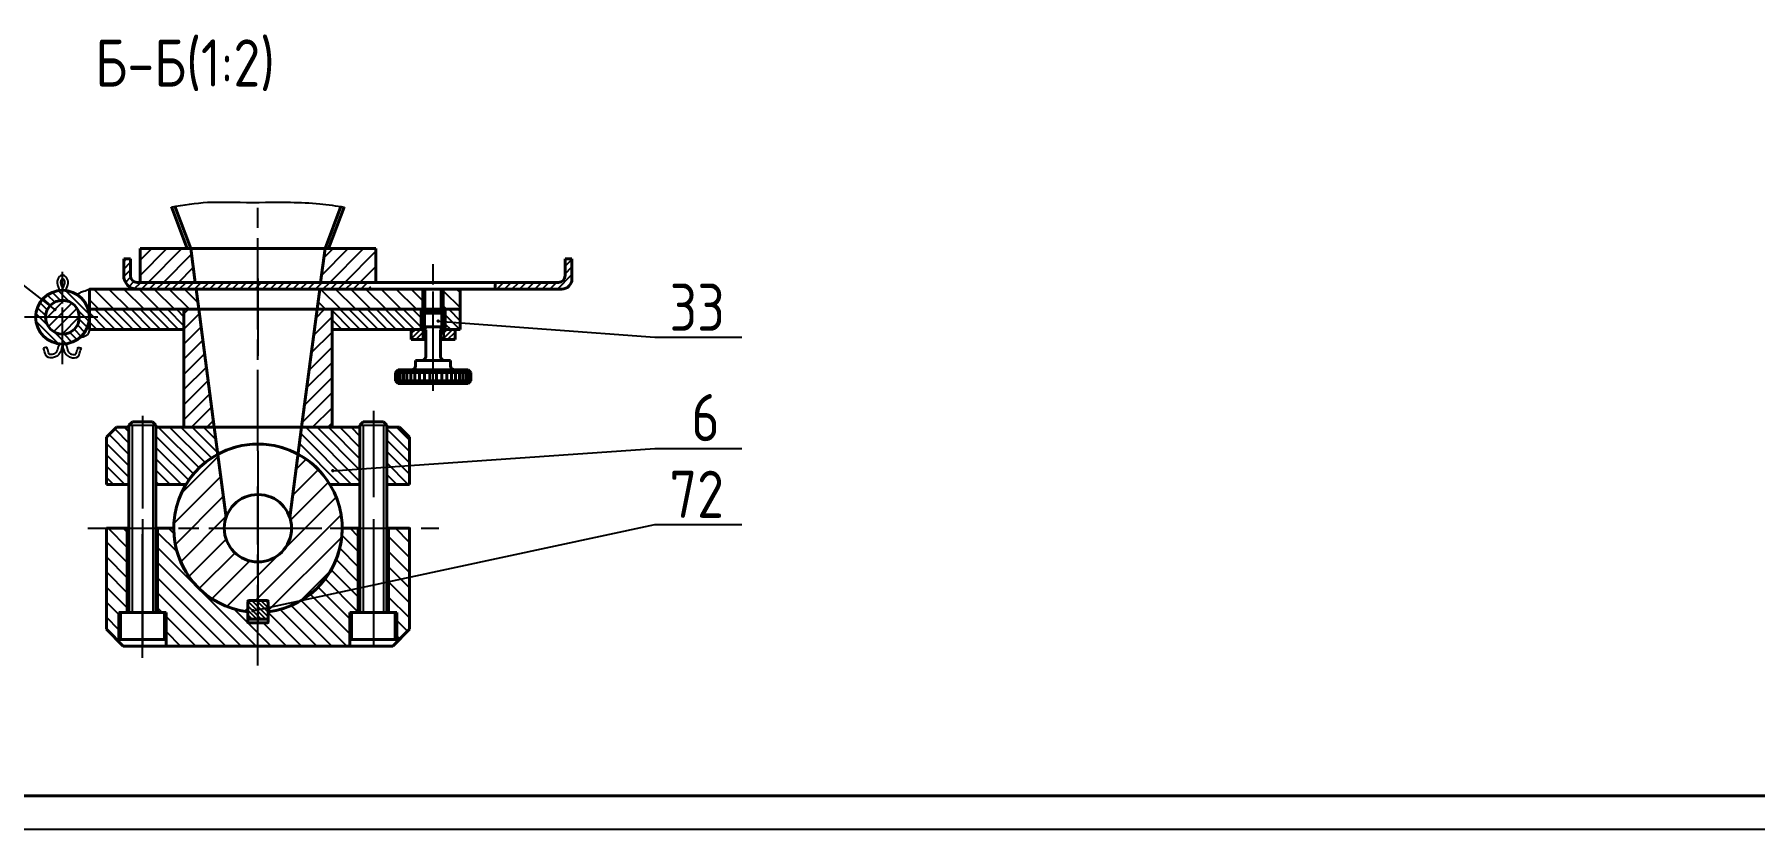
# Model space of a CAD drawing. Header units: millimetres. Extents: x -80 to 1055, y -404 to 589.
# Drawn here: x 121 to 376.3, y -5.1 to 112.9 of the extents above; entities that cross this region are included whole.
import ezdxf

# ---------------------------------------------------------------- set-up
doc = ezdxf.new("R2010")
doc.units = ezdxf.units.MM
for name, pattern in [('AM_ISO08W050', [18, 12, -1.5, 3, -1.5]), ('AM_ISO08W050x2', [9, 6, -0.75, 1.5, -0.75]), ('CENTER2', [28.575, 19.05, -3.175, 3.175, -3.175])]:
    doc.linetypes.add(name, pattern=pattern)
doc.layers.add('AM_7', color=5, linetype='AM_ISO08W050', lineweight=25)
doc.layers.add('ASHADE', color=7, linetype='Continuous', lineweight=40)
doc.layers.add('TIN', color=164, linetype='Continuous')
doc.layers.add('Слой4', color=94, linetype='CENTER2')
doc.styles.add('ROMANC', font='romanc.shx', dxfattribs={"width": 0.75, "oblique": 15})
doc.styles.get("Standard").update_dxf_attribs({"font": 'romanc.shx', "width": 0.8})
doc.dimstyles.new('Масш.0.5', dxfattribs={"dimtxt": 3.5, "dimasz": 4, "dimexe": 1.25, "dimexo": 0.0625, "dimgap": 1, "dimtad": 1, "dimtoh": 1, "dimdec": 0, "dimlfac": 2, "dimzin": 0, "dimdsep": 46, "dimtxsty": 'ROMANC', "dimcen": -0.09, "dimadec": 1, "dimazin": 0, "dimtfac": 1, "dimtdec": 0, "dimtmove": 0, "dimatfit": 3, "dimfxl": 1, "dimtolj": 1, "dimtzin": 0, "dimarcsym": 0})
pattern_1 = [(135, (-15985.7068, 342.6531), (-1.12253202, -1.12253202), [])]

msp = doc.modelspace()

# ---------------------------------------------------------------- hatches: boundary and pattern name
at = {"layer": 'TIN'}
h = msp.add_hatch(dxfattribs=at)
h.set_pattern_fill('ANSI31', color=256, scale=0.25, style=0)
h.set_pattern_definition([(45, (-14333.3168, 734.39975), (-0.561266008, 0.561266008), [])])
h.paths.add_polyline_path([(154.15, 76.09), (136.22, 76.09, -0.414214), (135.22, 77.09), (135.22, 79.57), (134.22, 79.57), (134.22, 77.09, 0.414214), (136.22, 75.09), (154.15, 75.09)])
h.paths.add_polyline_path([(170.82, 76.09), (168.17, 76.09), (154.15, 76.09), (154.15, 75.09), (168.42, 75.09), (170.95, 75.09)])
h.paths.add_polyline_path([(200.76, 76.59), (200.76, 79.57), (199.76, 79.57), (199.76, 77.09, -0.414214), (198.76, 76.09), (189.43, 76.09), (189.3, 75.09), (199.26, 75.09, 0.414214)])
h = msp.add_hatch(dxfattribs=at)
h.set_pattern_fill('ANSI31', color=256, scale=0.5, style=0)
h.set_pattern_definition([(45, (-14333.3168, 734.3998), (-1.12253202, 1.12253202), [])])
h.paths.add_polyline_path([(139.59, 81.09), (136.65, 81.09), (136.65, 76.09), (144.84, 76.09), (144.18, 81.09)])
h.paths.add_polyline_path([(164.11, 81.09), (163.45, 76.09), (168.42, 76.09), (171.65, 76.09), (171.65, 81.09)])
h = msp.add_hatch(dxfattribs=at)
h.set_pattern_fill('ANSI31', color=256, scale=0.25, angle=90, style=0)
h.set_pattern_definition([(135, (-14343.3168, 734.39975), (-0.561266008, -0.561266008), [])])
h.paths.add_polyline_path([(125.13, 74.92), (125.13, 73.42, -0.414214), (127.63, 70.92), (129.13, 70.92, 0.414214)])
h.paths.add_polyline_path([(125.13, 73.42), (125.13, 74.92, 0.414214), (121.13, 70.92), (122.63, 70.92, -0.414214)])
h.paths.add_polyline_path([(125.13, 66.92), (125.13, 68.42, -0.414214), (122.63, 70.92), (121.13, 70.92, 0.414214)])
h.paths.add_polyline_path([(129.13, 70.92), (127.63, 70.92, -0.414214), (125.13, 68.42), (125.13, 66.92, 0.414214)])
h = msp.add_hatch(dxfattribs=at)
h.set_pattern_fill('ANSI31', color=256, scale=0.5, angle=90, style=0)
h.set_pattern_definition(pattern_1)
h.paths.add_polyline_path([(178.56, 72.09), (178.56, 75.09), (163.32, 75.09), (162.92, 72.09)])
h.paths.add_polyline_path([(145.37, 72.09), (144.97, 75.09), (129.4, 75.09), (129.13, 75.09), (129.13, 72.09)])
h.paths.add_polyline_path([(178.94, 75.09), (178.56, 75.09), (178.56, 72.09), (178.94, 72.09)])
h.paths.add_polyline_path([(181.76, 75.09), (181.37, 75.09), (181.37, 72.09), (181.76, 72.09)])
h = msp.add_hatch(dxfattribs=at)
h.set_pattern_fill('ANSI31', color=256, scale=0.5, angle=90, style=0)
h.set_pattern_definition(pattern_1)
h.paths.add_polyline_path([(184.16, 75.09), (181.76, 75.09), (181.76, 72.09), (184.16, 72.09)])
h = msp.add_hatch(dxfattribs=at)
h.set_pattern_fill('ANSI31', color=256, scale=0.35, angle=180, style=0)
h.set_pattern_definition([(225, (-15619.0611, -3931.5649), (0.78577241, -0.78577241), [])])
h.paths.add_polyline_path([(125.13, 73.42), (125.13, 70.92), (122.63, 70.92, -0.414214)])
h.paths.add_polyline_path([(125.13, 70.92), (125.13, 73.42, -0.414214), (127.63, 70.92)])
h.paths.add_polyline_path([(127.63, 70.92, -0.414214), (125.13, 68.42), (125.13, 70.92)])
h.paths.add_polyline_path([(125.13, 70.92), (125.13, 68.42, -0.414214), (122.63, 70.92)])
h = msp.add_hatch(dxfattribs=at)
h.set_pattern_fill('ANSI31', color=256, scale=0.3, angle=90, style=0)
h.set_pattern_definition([(135, (-13391.3105, 135.0692), (-0.67351921, -0.67351921), [])])
h.paths.add_polyline_path([(165.15, 72.09), (165.15, 69.09), (178.36, 69.09), (178.36, 72.09)])
h.paths.add_polyline_path([(142.91, 69.09), (143.15, 69.09), (143.15, 72.09), (129.4, 72.09), (129.38, 72.09), (129.13, 72.09), (129.13, 69.09)])
h.paths.add_polyline_path([(181.96, 72.09), (181.96, 69.09), (184.16, 69.09), (184.16, 72.09)])
h = msp.add_hatch(dxfattribs=at)
h.set_pattern_fill('ANSI31', color=256, scale=0.5, style=0)
h.set_pattern_definition([(45, (-12884.8961, 778.6533), (-1.12253202, 1.12253202), [])])
h.paths.add_polyline_path([(160.63, 54.59), (165.15, 54.59), (165.15, 72.09), (162.92, 72.09)])
h.paths.add_polyline_path([(145.37, 72.09), (143.15, 72.09), (143.15, 54.59), (147.66, 54.59)])
h = msp.add_hatch(dxfattribs=at)
h.set_pattern_fill('ANSI31', color=256, scale=0.175, style=0)
h.set_pattern_definition([(45, (-15985.7068, 342.6531), (-0.392886205, 0.392886205), [])])
h.paths.add_polyline_path([(183.41, 69.09), (181.76, 69.09), (181.76, 67.59), (183.41, 67.59)])
h.paths.add_polyline_path([(181.76, 69.09), (181.37, 68.7), (181.37, 67.97), (181.76, 67.59)])
h.paths.add_polyline_path([(178.56, 67.59), (178.94, 67.97), (178.94, 68.7), (178.56, 69.09)])
h.paths.add_polyline_path([(178.56, 69.09), (176.91, 69.09), (176.91, 67.59), (178.56, 67.59)])
h = msp.add_hatch(dxfattribs=at)
h.set_pattern_fill('ANSI31', color=256, scale=0.375, angle=90, style=0)
h.set_pattern_definition([(135, (-13391.3105, 135.0692), (-0.84189901, -0.84189901), [])])
h.paths.add_polyline_path([(169.29, 54.59), (167.65, 54.59), (160.63, 54.59), (160.11, 50.58, -0.132472), (164.82, 46.09), (169.29, 46.09)])
h.paths.add_polyline_path([(147.66, 54.59), (143.15, 54.59), (139, 54.59), (139, 46.09), (143.47, 46.09, -0.132472), (148.18, 50.58)])
h.paths.add_polyline_path([(176.65, 53.09), (175.15, 54.59), (173.29, 54.59), (173.29, 46.09), (176.65, 46.09), (176.65, 47.09)])
h.paths.add_polyline_path([(135, 54.59), (133.75, 54.59), (133.15, 54.59), (131.65, 53.09), (131.65, 46.09), (135, 46.09)])
h = msp.add_hatch(dxfattribs=at)
h.set_pattern_fill('ANSI31', color=256, scale=0.75, style=0)
h.set_pattern_definition([(45, (-15785.997, -4302.8222), (-1.68379802, 1.68379802), [])])
h.paths.add_polyline_path([(160.11, 50.58), (158.88, 41.2, -0.082236), (159.15, 39.59), (166.65, 39.59, 0.275056)])
h.paths.add_polyline_path([(166.65, 39.59), (159.15, 39.59, -0.414214), (154.15, 34.59), (154.15, 28.85), (155.52, 28.85, -0.414214), (155.65, 28.72), (155.65, 27.18, 0.379405)])
h.paths.add_polyline_path([(154.15, 34.59, -0.414214), (149.15, 39.59), (141.65, 39.59, 0.379405), (152.65, 27.18), (152.65, 28.72, -0.414214), (152.77, 28.85), (154.15, 28.85)])
h.paths.add_polyline_path([(148.18, 50.58, 0.275056), (141.65, 39.59), (149.15, 39.59, -0.082236), (149.41, 41.2)])
h = msp.add_hatch(dxfattribs=at)
h.set_pattern_fill('ANSI31', color=256, scale=0.5, angle=90, style=0)
h.set_pattern_definition([(135, (-13391.3105, 135.0692), (-1.12253202, -1.12253202), [])])
h.paths.add_polyline_path([(167.79, 27.09), (169.04, 27.09), (169.04, 39.59), (166.65, 39.59, -0.379405), (155.65, 27.18), (155.65, 25.65, -0.414214), (155.52, 25.53), (154.15, 25.53), (154.15, 22.09), (167.79, 22.09)])
h.paths.add_polyline_path([(141.65, 39.59), (139.25, 39.59), (139.25, 27.09), (140.5, 27.09), (140.5, 22.09), (154.15, 22.09), (154.15, 25.53), (152.77, 25.53, -0.414214), (152.65, 25.65), (152.65, 27.18, -0.379405)])
h.paths.add_polyline_path([(134.75, 39.59), (131.65, 39.59), (131.65, 24.59), (133.5, 22.73), (133.5, 27.09), (134.75, 27.09)])
h.paths.add_polyline_path([(173.54, 27.09), (174.79, 27.09), (174.79, 22.73), (176.65, 24.59), (176.65, 39.59), (173.54, 39.59)])
h = msp.add_hatch(dxfattribs=at)
h.set_pattern_fill('ANSI31', color=256, scale=0.15, angle=90, style=0)
h.set_pattern_definition([(135, (-15785.99694, -4302.8222), (-0.336759605, -0.336759605), [])])
h.paths.add_polyline_path([(154.15, 28.85), (152.77, 28.85, 0.414214), (152.65, 28.72), (152.65, 27.19), (152.65, 26.11), (154.15, 26.11)])
h.paths.add_polyline_path([(155.65, 28.72, 0.414214), (155.52, 28.85), (154.15, 28.85), (154.15, 26.11), (155.65, 26.11), (155.65, 27.19)])

# ---------------------------------------------------------------- linework, layer by layer
at = {"layer": 'AM_7'}
for p, q in [((154.15, 70.66), (154.15, 87.97)), ((180.16, 62.27), (180.16, 78.83)), ((154.15, 51.1), (154.15, 75.03)), ((180.16, 59.99), (180.16, 74.74)), ((130.4, 70.92), (119.48, 70.92)), ((130.4, 70.92), (119.48, 70.92)), ((154.15, 19.19), (154.15, 45.78)), ((128.87, 39.59), (180.98, 39.59)), ((141.65, 39.59), (140.32, 39.59)), ((169.29, 39.59), (166.65, 39.59))]:
    msp.add_line(p, q, dxfattribs=at)
at = {"layer": 'AM_7', "linetype": 'AM_ISO08W050x2'}
for p, q in [((125.13, 63.95), (125.13, 77.67)), ((125.13, 66.37), (125.13, 75.98))]:
    msp.add_line(p, q, dxfattribs=at)
at = {"layer": 'ASHADE'}
for p, q in [((143.65, 81.09), (141.31, 87.31)), ((144.18, 81.09), (141.82, 87.39)), ((164.11, 81.09), (166.46, 87.34)), ((164.64, 81.09), (166.96, 87.26)), ((134.22, 79.57), (134.22, 77.09)), ((135.22, 79.57), (134.22, 79.57)), ((135.22, 79.57), (135.22, 77.09)), ((136.64, 81.09), (136.64, 76.09)), ((136.64, 81.09), (171.65, 81.09)), ((136.65, 81.09), (136.65, 76.09)), ((139.59, 81.09), (171.65, 81.09)), ((144.84, 76.09), (144.18, 81.09)), ((144.84, 76.09), (144.18, 81.09)), ((163.45, 76.09), (164.11, 81.09)), ((171.65, 81.09), (171.65, 76.09)), ((199.76, 79.57), (199.76, 77.09)), ((199.76, 79.57), (200.76, 79.57)), ((200.76, 79.57), (200.76, 76.59)), ((129.13, 75.09), (129.13, 69.09)), ((184.16, 75.09), (129.13, 75.09)), ((180.13, 75.09), (129.38, 75.09)), ((129.4, 75.09), (168.42, 75.09)), ((136.22, 76.09), (168.42, 76.09)), ((145.37, 72.09), (144.97, 75.09)), ((162.92, 72.09), (163.32, 75.09)), ((168.17, 76.09), (198.76, 76.09)), ((178.94, 72.09), (178.94, 75.09)), ((181.37, 72.09), (181.37, 75.09)), ((182.16, 75.09), (199.26, 75.09)), ((184.16, 75.09), (184.16, 72.09)), ((189.43, 76.09), (189.3, 75.09)), ((184.16, 72.09), (129.13, 72.09)), ((129.13, 72.09), (129.13, 69.09)), ((184.12, 72.09), (129.13, 72.09)), ((184.16, 72.09), (129.13, 72.09)), ((180.13, 72.09), (129.38, 72.09)), ((181.76, 72.09), (129.4, 72.09)), ((136.65, 72.09), (171.65, 72.09)), ((143.15, 72.09), (165.15, 72.09)), ((143.15, 54.59), (143.15, 72.09)), ((147.66, 54.59), (145.37, 72.09)), ((160.63, 54.59), (162.92, 72.09)), ((165.15, 54.59), (165.15, 72.09)), ((178.16, 72.09), (166.65, 72.09)), ((167.65, 72.09), (176.65, 72.09)), ((178.36, 72.09), (178.36, 69.09)), ((178.56, 71.53), (178.94, 71.89)), ((178.56, 71.53), (181.76, 71.53)), ((178.56, 71.53), (178.56, 69.49)), ((178.94, 71.89), (181.37, 71.89)), ((181.76, 71.53), (181.37, 71.89)), ((184.16, 72.09), (181.76, 72.09)), ((181.76, 71.53), (181.76, 69.49)), ((181.96, 72.09), (181.96, 69.09)), ((184.16, 72.09), (184.16, 69.09)), ((142.91, 69.09), (129.13, 69.09)), ((141.65, 69.09), (129.38, 69.09)), ((141.65, 69.09), (143.15, 69.09)), ((143.15, 69.09), (141.65, 69.09)), ((166.65, 69.09), (165.15, 69.09)), ((165.15, 69.09), (166.65, 69.09)), ((165.15, 69.09), (178.99, 69.09)), ((178.99, 69.09), (165.77, 69.09)), ((176.91, 69.09), (176.91, 67.59)), ((178.56, 69.49), (179.07, 69.02)), ((178.56, 69.49), (181.76, 69.49)), ((178.56, 69.09), (178.94, 68.7)), ((179.07, 69.02), (179.07, 65.09)), ((181.76, 69.49), (181.25, 69.02)), ((181.25, 69.02), (181.25, 65.04)), ((184.16, 69.09), (181.32, 69.09)), ((181.32, 69.09), (181.76, 69.09)), ((181.76, 69.09), (181.37, 68.7)), ((181.76, 69.09), (184.16, 69.09)), ((183.41, 69.09), (183.41, 67.59)), ((176.91, 67.59), (179.07, 67.59)), ((178.56, 67.59), (178.94, 67.97)), ((178.94, 68.7), (178.94, 67.97)), ((178.94, 68.7), (179.07, 68.7)), ((178.94, 67.97), (179.07, 67.97)), ((181.25, 68.7), (181.37, 68.7)), ((181.25, 67.97), (181.37, 67.97)), ((183.41, 67.59), (181.25, 67.59)), ((181.37, 68.7), (181.37, 67.97)), ((181.76, 67.59), (181.37, 67.97)), ((177.56, 64.49), (182.36, 64.49)), ((177.56, 63.69), (177.56, 64.49)), ((182.76, 64.49), (182.36, 64.49)), ((182.76, 63.69), (182.76, 64.49)), ((174.95, 63.09), (174.55, 62.69)), ((174.55, 62.69), (174.55, 61.49)), ((174.55, 62.69), (185.76, 62.69)), ((174.55, 61.49), (174.95, 61.09)), ((174.55, 61.49), (185.76, 61.49)), ((174.86, 62.69), (174.86, 61.49)), ((185.36, 63.09), (174.95, 63.09)), ((175.26, 62.69), (175.26, 61.49)), ((175.77, 62.69), (175.77, 61.49)), ((176.26, 62.69), (176.26, 61.49)), ((176.84, 62.69), (176.84, 61.49)), ((177.44, 62.69), (177.44, 61.49)), ((178.11, 62.69), (178.11, 61.49)), ((178.88, 62.69), (178.88, 61.49)), ((179.67, 62.69), (179.67, 61.49)), ((180.65, 62.69), (180.65, 61.49)), ((181.43, 62.69), (181.43, 61.49)), ((182.21, 62.69), (182.21, 61.49)), ((182.88, 62.69), (182.88, 61.49)), ((185.36, 63.09), (183.36, 63.09)), ((183.48, 62.69), (183.48, 61.49)), ((184.06, 62.69), (184.06, 61.49)), ((184.55, 62.69), (184.55, 61.49)), ((185.06, 62.69), (185.06, 61.49)), ((185.36, 63.09), (185.76, 62.69)), ((185.76, 61.49), (185.36, 61.09)), ((185.46, 62.69), (185.46, 61.49)), ((185.76, 62.69), (185.76, 61.49)), ((174.95, 61.09), (185.36, 61.09)), ((131.65, 53.09), (133.15, 54.59)), ((135, 54.59), (133.15, 54.59)), ((133.75, 54.59), (135, 54.59)), ((135.5, 55.39), (135, 54.89)), ((135, 54.89), (135, 27.09)), ((135.5, 55.39), (137, 55.39)), ((137, 55.39), (138.5, 55.39)), ((138.5, 55.39), (139, 54.89)), ((139, 54.89), (139, 27.09)), ((139, 54.59), (168.04, 54.59)), ((140.65, 54.59), (139, 54.59)), ((143.15, 54.59), (165.15, 54.59)), ((149.41, 41.2), (147.66, 54.59)), ((158.88, 41.2), (160.63, 54.59)), ((167.65, 54.59), (169.29, 54.59)), ((169.79, 55.39), (169.29, 54.89)), ((169.29, 54.89), (169.29, 27.09)), ((169.79, 55.39), (171.29, 55.39)), ((171.29, 55.39), (172.79, 55.39)), ((173.29, 54.89), (172.79, 55.39)), ((173.29, 54.89), (173.29, 27.09)), ((173.29, 54.59), (175.15, 54.59)), ((176.65, 53.09), (175.15, 54.59)), ((131.65, 46.09), (131.65, 53.09)), ((176.65, 47.09), (176.65, 53.09)), ((131.65, 47.09), (131.65, 46.09)), ((131.65, 46.09), (135, 46.09)), ((131.65, 46.09), (135, 46.09)), ((139, 46.09), (143.47, 46.09)), ((169.29, 46.09), (164.82, 46.09)), ((176.65, 46.09), (173.29, 46.09)), ((176.65, 47.09), (176.65, 46.09)), ((133.32, 39.59), (131.65, 39.59)), ((131.65, 39.59), (131.65, 25.76)), ((131.65, 39.59), (131.65, 24.59)), ((131.65, 39.59), (135, 39.59)), ((134.75, 39.59), (134.75, 27.09)), ((139, 39.59), (141.65, 39.59)), ((141.65, 39.59), (139, 39.59)), ((139.25, 39.59), (139.25, 27.09)), ((166.65, 39.59), (169.29, 39.59)), ((169.29, 39.59), (166.65, 39.59)), ((169.04, 39.59), (169.04, 27.09)), ((173.29, 39.59), (176.65, 39.59)), ((173.54, 39.59), (173.54, 27.09)), ((176.65, 39.59), (176.65, 24.59)), ((152.65, 28.72), (152.65, 27.19)), ((154.15, 28.85), (152.77, 28.85)), ((154.15, 28.85), (155.52, 28.85)), ((155.65, 28.72), (155.65, 27.19)), ((133.5, 22.73), (133.5, 27.09)), ((140.5, 27.09), (133.5, 27.09)), ((133.75, 27.09), (133.75, 23.09)), ((140.25, 23.09), (140.25, 27.09)), ((140.5, 22.09), (140.5, 27.09)), ((152.65, 25.65), (152.65, 27.19)), ((154.15, 26.11), (152.65, 26.11)), ((154.15, 26.11), (155.65, 26.11)), ((155.65, 25.65), (155.65, 27.19)), ((167.79, 22.09), (167.79, 27.09)), ((167.79, 22.09), (167.79, 27.09)), ((167.79, 27.09), (174.79, 27.09)), ((168.04, 23.09), (168.04, 27.09)), ((174.54, 27.09), (174.54, 23.09)), ((174.79, 22.73), (174.79, 27.09)), ((131.65, 24.59), (134.15, 22.09)), ((140.25, 23.09), (133.75, 23.09)), ((154.15, 25.53), (152.77, 25.53)), ((154.15, 25.53), (155.52, 25.53)), ((168.04, 23.09), (174.54, 23.09)), ((176.65, 24.59), (174.15, 22.09)), ((134.15, 22.09), (174.15, 22.09))]:
    msp.add_line(p, q, dxfattribs=at)
at = {"layer": 'ASHADE', "lineweight": 40}
msp.add_line((828.02, -0.15), (13.02, -0.15), dxfattribs=at)
at = {"layer": 'ASHADE'}
for centre, radius in [((125.13, 70.92), 4), ((125.13, 70.92), 4), ((125.13, 70.92), 2.5), ((125.13, 70.92), 2.5), ((154.15, 39.59), 5)]:
    msp.add_circle(centre, radius, dxfattribs=at)
for centre, radius, start, end in [((136.22, 77.09), 2, 180, 270), ((136.22, 77.09), 1, 180, 270), ((198.76, 77.09), 1, 270, 0), ((199.26, 76.59), 1.5, 270, 0), ((178.47, 65.09), 0.6, 270, 360), ((181.85, 65.09), 0.6, 180, 270), ((176.96, 63.69), 0.6, 270, 0), ((183.36, 63.69), 0.6, 180, 270), ((154.15, 39.59), 12.5, 276.8921, 263.1079), ((154.15, 39.59), 12.5, 31.3323, 148.6677), ((154.15, 39.59), 12.5, 180, 263.1079), ((154.15, 39.59), 12.5, 276.8921, 0), ((152.77, 28.72), 0.125, 90, 180), ((155.52, 28.72), 0.125, 0, 90), ((152.77, 25.65), 0.125, 180, 270), ((155.52, 25.65), 0.125, 270, 0)]:
    msp.add_arc(centre, radius, start, end, dxfattribs=at)
at = {"layer": 'TIN'}
for p, q in [((178.56, 72.09), (178.56, 75.09)), ((181.76, 72.09), (181.76, 75.09)), ((178.94, 71.89), (178.94, 69.49)), ((178.94, 71.53), (178.94, 69.14)), ((181.37, 71.89), (181.37, 69.14)), ((178.56, 69.49), (178.56, 67.59)), ((181.76, 69.49), (181.76, 67.59)), ((122.79, 66.47), (122.32, 66.31)), ((127.46, 66.47), (127.93, 66.31)), ((213.07, 67.93), (225.97, 67.93)), ((135, 54.89), (139, 54.89)), ((135.48, 54.89), (135.48, 27.09)), ((138.52, 54.89), (138.52, 27.09)), ((169.29, 54.89), (173.29, 54.89)), ((169.77, 54.89), (169.77, 27.09)), ((172.81, 54.89), (172.81, 27.09)), ((154.15, 51.1), (154.15, 25.46)), ((213.07, 51.44), (225.97, 51.44)), ((154.15, 39.59), (163.61, 39.59)), ((213.07, 40.16), (225.97, 40.16)), ((833.02, -5.15), (-6.98, -5.15))]:
    msp.add_line(p, q, dxfattribs=at)
for points in [[(141.31, 87.31), (146.68, 87.97), (151.52, 87.97), (159, 87.97), (163.34, 87.76), (166.96, 87.26)], [(125.57, 74.9), (125.96, 75.98), (125.72, 76.81), (125.04, 77.14), (124.45, 76.57), (124.35, 75.94), (124.48, 75.43), (124.76, 74.91)], [(129.13, 75.09), (128.27, 74.72), (127.68, 74.49), (127.34, 74.26)], [(129.13, 69.09), (128.9, 68.42), (128.61, 68.14), (127.71, 67.87)], [(125.13, 66.92), (124.93, 65.99), (124.57, 65.38), (123.93, 64.96), (122.81, 65.07), (122.53, 65.68), (122.32, 66.31)], [(125.13, 66.92), (125.32, 65.99), (125.68, 65.38), (126.33, 64.96), (127.44, 65.07), (127.72, 65.68), (127.93, 66.31)]]:
    msp.add_spline(points, degree=3, dxfattribs=at)
for points, knots in [([(125.11, 76.64), (125.1, 76.64), (125.07, 76.62), (125.01, 76.56), (124.98, 76.51), (124.91, 76.4), (124.89, 76.34), (124.85, 76.22), (124.85, 76.16), (124.84, 75.96), (124.87, 75.82), (124.97, 75.56), (125.02, 75.44), (125.12, 75.28), (125.14, 75.24), (125.17, 75.2)], [2.922013, 2.922013, 2.922013, 2.922013, 3.181734, 3.181734, 3.441455, 3.441455, 3.75163, 3.75163, 4.061806, 4.061806, 4.678235, 4.678235, 5.161155, 5.161155, 5.299675, 5.299675, 5.299675, 5.299675]), ([(125.17, 75.2), (125.24, 75.33), (125.3, 75.46), (125.42, 75.74), (125.46, 75.88), (125.47, 76.15), (125.45, 76.28), (125.38, 76.43), (125.35, 76.48), (125.26, 76.56), (125.21, 76.6), (125.14, 76.63), (125.12, 76.64), (125.11, 76.64)], [0.077794, 0.077794, 0.077794, 0.077794, 0.527661, 0.527661, 1.150282, 1.150282, 1.772903, 1.772903, 2.087336, 2.087336, 2.401769, 2.401769, 2.62163, 2.62163, 2.62163, 2.62163]), ([(124.71, 67.07), (124.53, 66.58), (124.42, 66.37), (124.37, 66.01), (124.26, 65.8), (124.18, 65.68), (124.18, 65.68), (124.16, 65.65), (124.14, 65.64), (124.13, 65.62), (124.13, 65.62), (124.11, 65.59), (124.09, 65.58), (124.01, 65.52), (123.9, 65.48), (123.65, 65.4), (123.52, 65.38), (123.32, 65.38), (123.25, 65.39), (123.19, 65.41), (123.18, 65.41), (123.17, 65.42), (123.17, 65.42), (123.15, 65.44), (123.13, 65.47), (123.08, 65.59), (123.04, 65.71), (122.96, 65.99), (122.92, 66.12), (122.85, 66.32), (122.82, 66.4), (122.79, 66.47)], [0, 0, 0, 0, 0.6233, 0.6233, 0.983988, 0.983988, 1.325491, 1.325491, 1.666994, 1.666994, 1.84715, 1.84715, 2.027305, 2.027305, 2.468773, 2.468773, 2.910241, 2.910241, 3.276406, 3.276406, 3.475683, 3.475683, 3.674783, 3.674783, 3.873884, 3.873884, 4.269847, 4.269847, 4.665811, 4.665811, 4.91018, 4.91018, 4.91018, 4.91018]), ([(125.54, 67.07), (125.72, 66.58), (125.83, 66.37), (125.89, 66.01), (125.99, 65.8), (126.08, 65.68), (126.08, 65.68), (126.09, 65.65), (126.11, 65.64), (126.12, 65.62), (126.13, 65.62), (126.15, 65.59), (126.16, 65.58), (126.25, 65.52), (126.35, 65.48), (126.6, 65.4), (126.73, 65.38), (126.93, 65.38), (127, 65.39), (127.06, 65.41), (127.08, 65.41), (127.09, 65.42), (127.08, 65.42), (127.1, 65.44), (127.12, 65.47), (127.17, 65.59), (127.21, 65.71), (127.29, 65.99), (127.34, 66.12), (127.41, 66.32), (127.43, 66.4), (127.46, 66.47)], [0, 0, 0, 0, 0.6233, 0.6233, 0.983988, 0.983988, 1.325491, 1.325491, 1.666994, 1.666994, 1.84715, 1.84715, 2.027305, 2.027305, 2.468773, 2.468773, 2.910241, 2.910241, 3.276406, 3.276406, 3.475683, 3.475683, 3.674783, 3.674783, 3.873884, 3.873884, 4.269847, 4.269847, 4.665811, 4.665811, 4.91018, 4.91018, 4.91018, 4.91018])]:
    msp.add_open_spline(points, degree=3, knots=knots, dxfattribs=at)
at = {"layer": 'Слой4'}
for p, q in [((154.15, 76.67), (154.15, 65.16)), ((137, 56.27), (137, 42.51)), ((171.29, 57.04), (171.29, 44.22)), ((137, 40.95), (137, 22.09)), ((171.29, 40.95), (171.29, 22.09)), ((137, 20.35), (137, 38.73))]:
    msp.add_line(p, q, dxfattribs=at)

# ---------------------------------------------------------------- texts
at = {"layer": 'ASHADE', "width": 0.8}
for s, p in [('Б-Б(1:2)', (129.98, 105.16)), ('33', (215.26, 68.89)), ('6', (218.49, 52.51)), ('72', (215.26, 41.13))]:
    msp.add_text(s, height=7, dxfattribs=at).set_placement(p)

# ---------------------------------------------------------------- leaders
at = {"layer": 'TIN', "ltscale": 0.5}
for points in [[(124, 72.05), (99.61, 91.04)], [(180.9, 70.34), (213.07, 67.93)], [(165.26, 48.13), (213.07, 51.44)], [(153.4, 27.35), (213.07, 40.16)]]:
    msp.add_leader(points, dimstyle='Масш.0.5', override={"dimasz": 2, "dimgap": 1, "dimtad": 0, "dimldrblk": 'DotSmall'}, dxfattribs=at)

doc.saveas('drawing.dxf')
